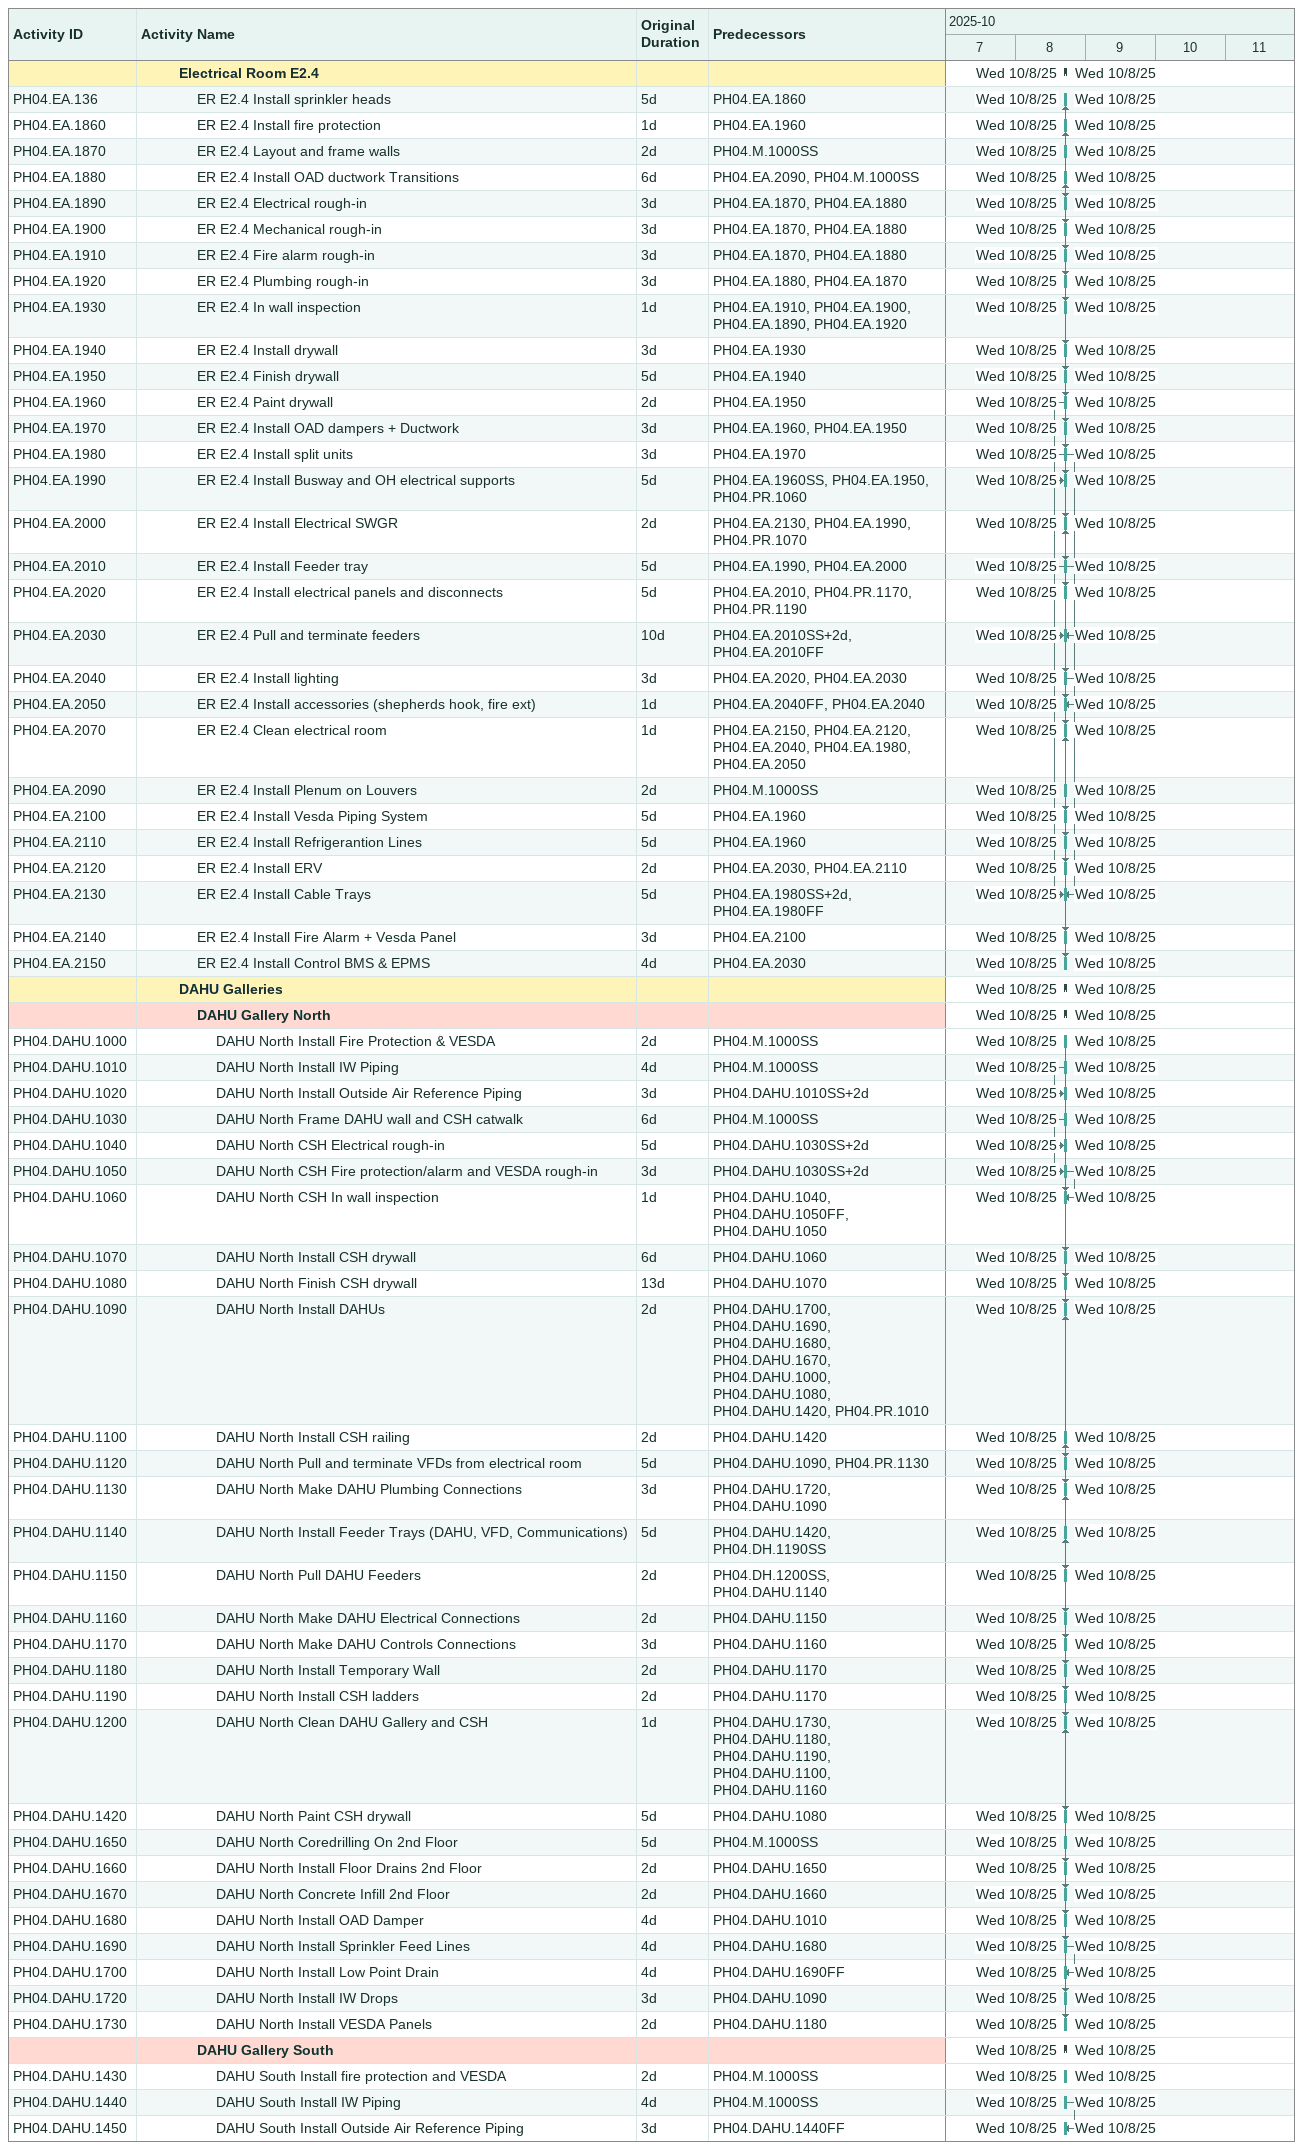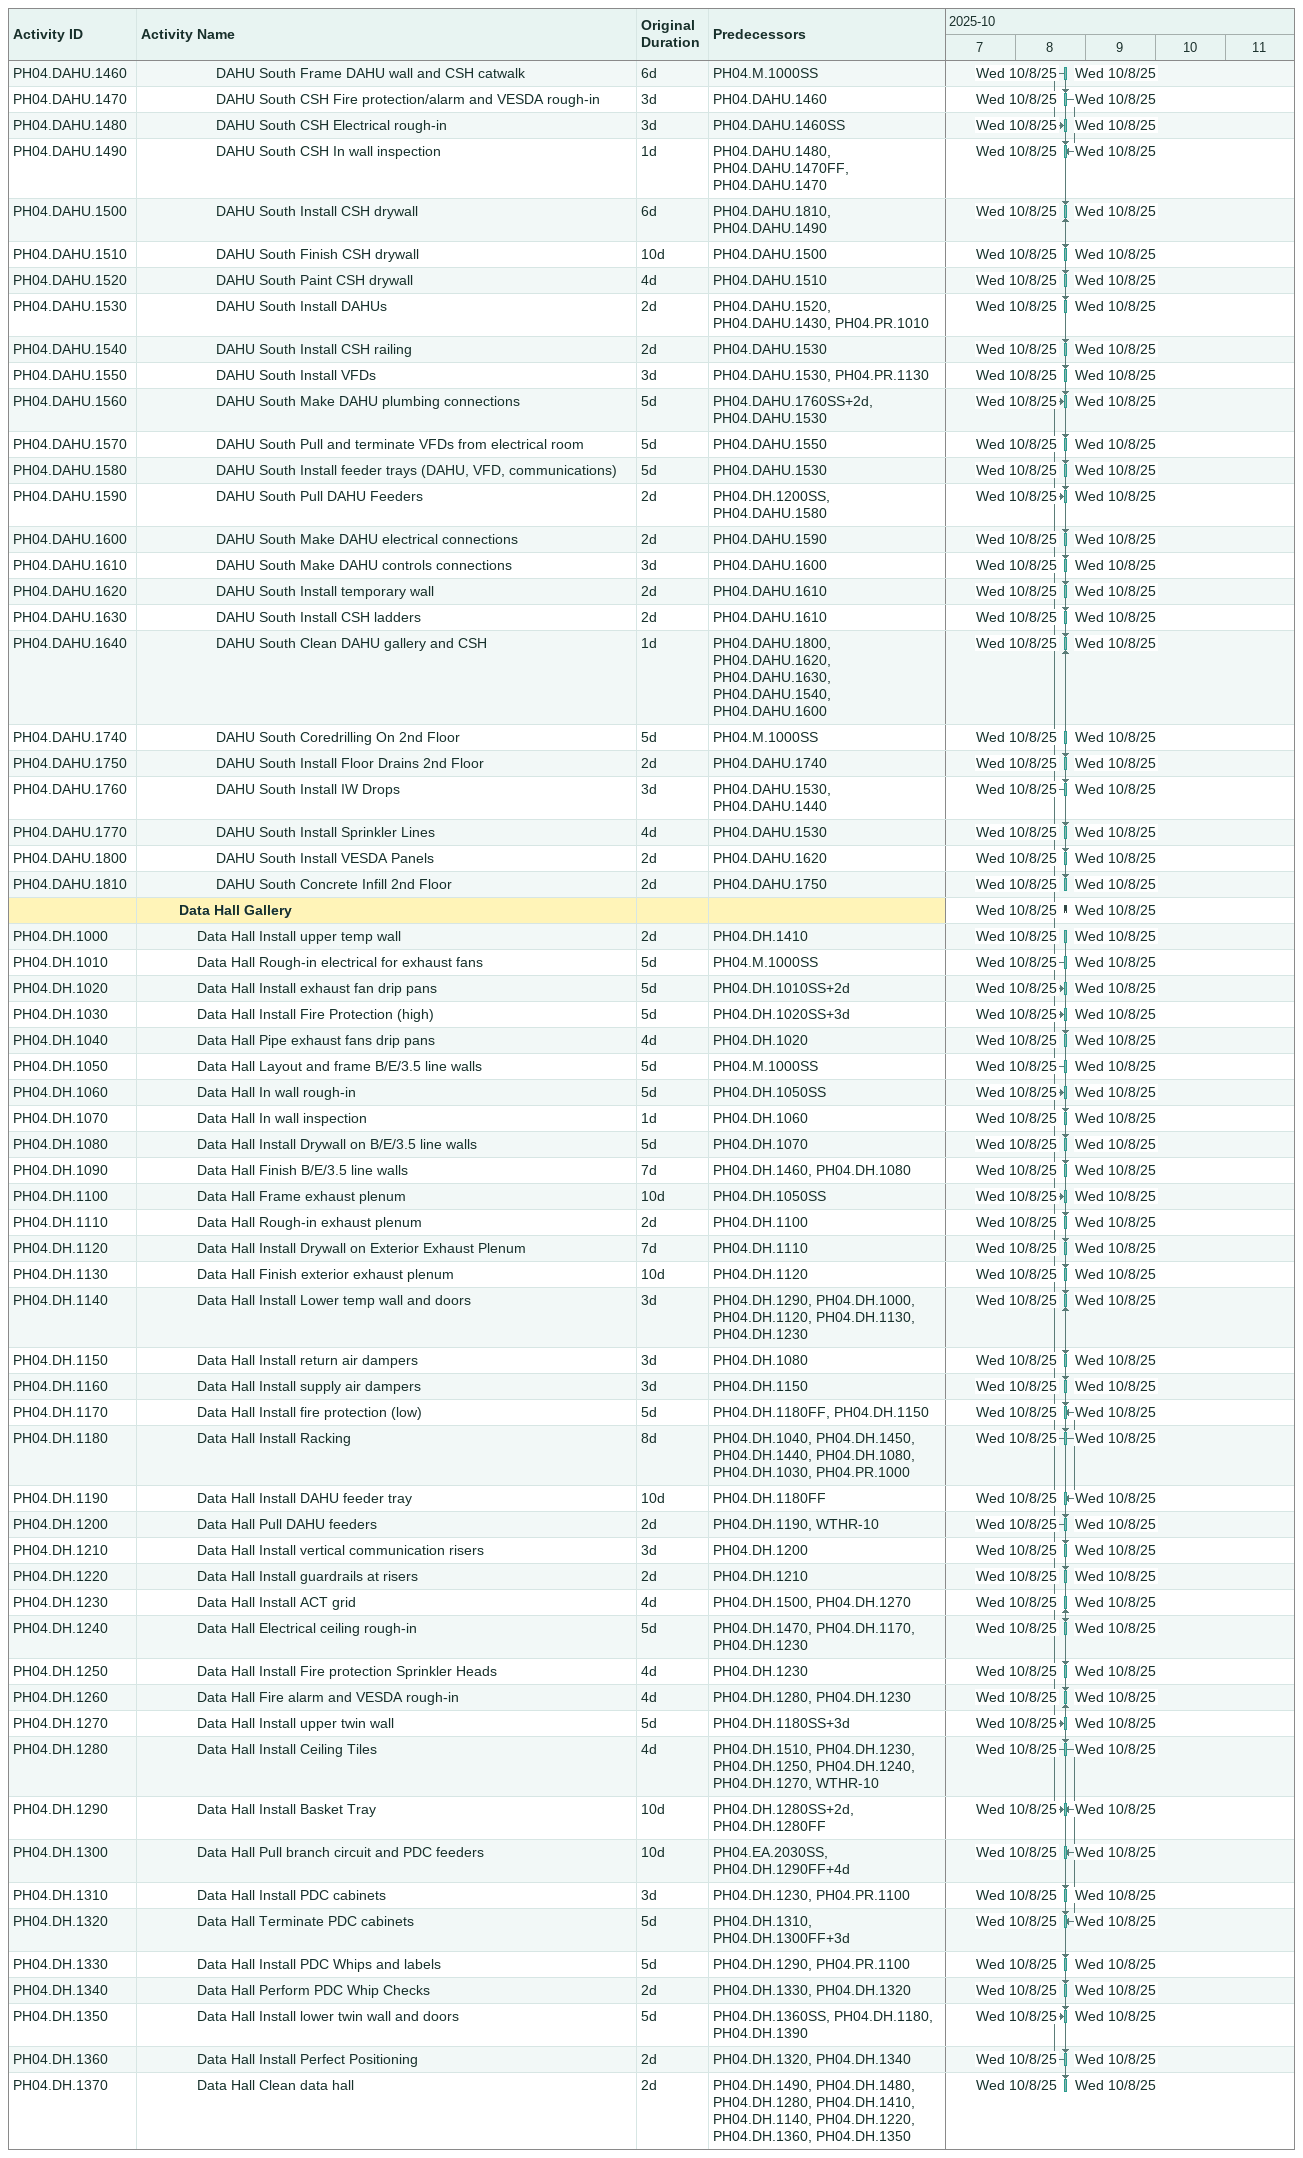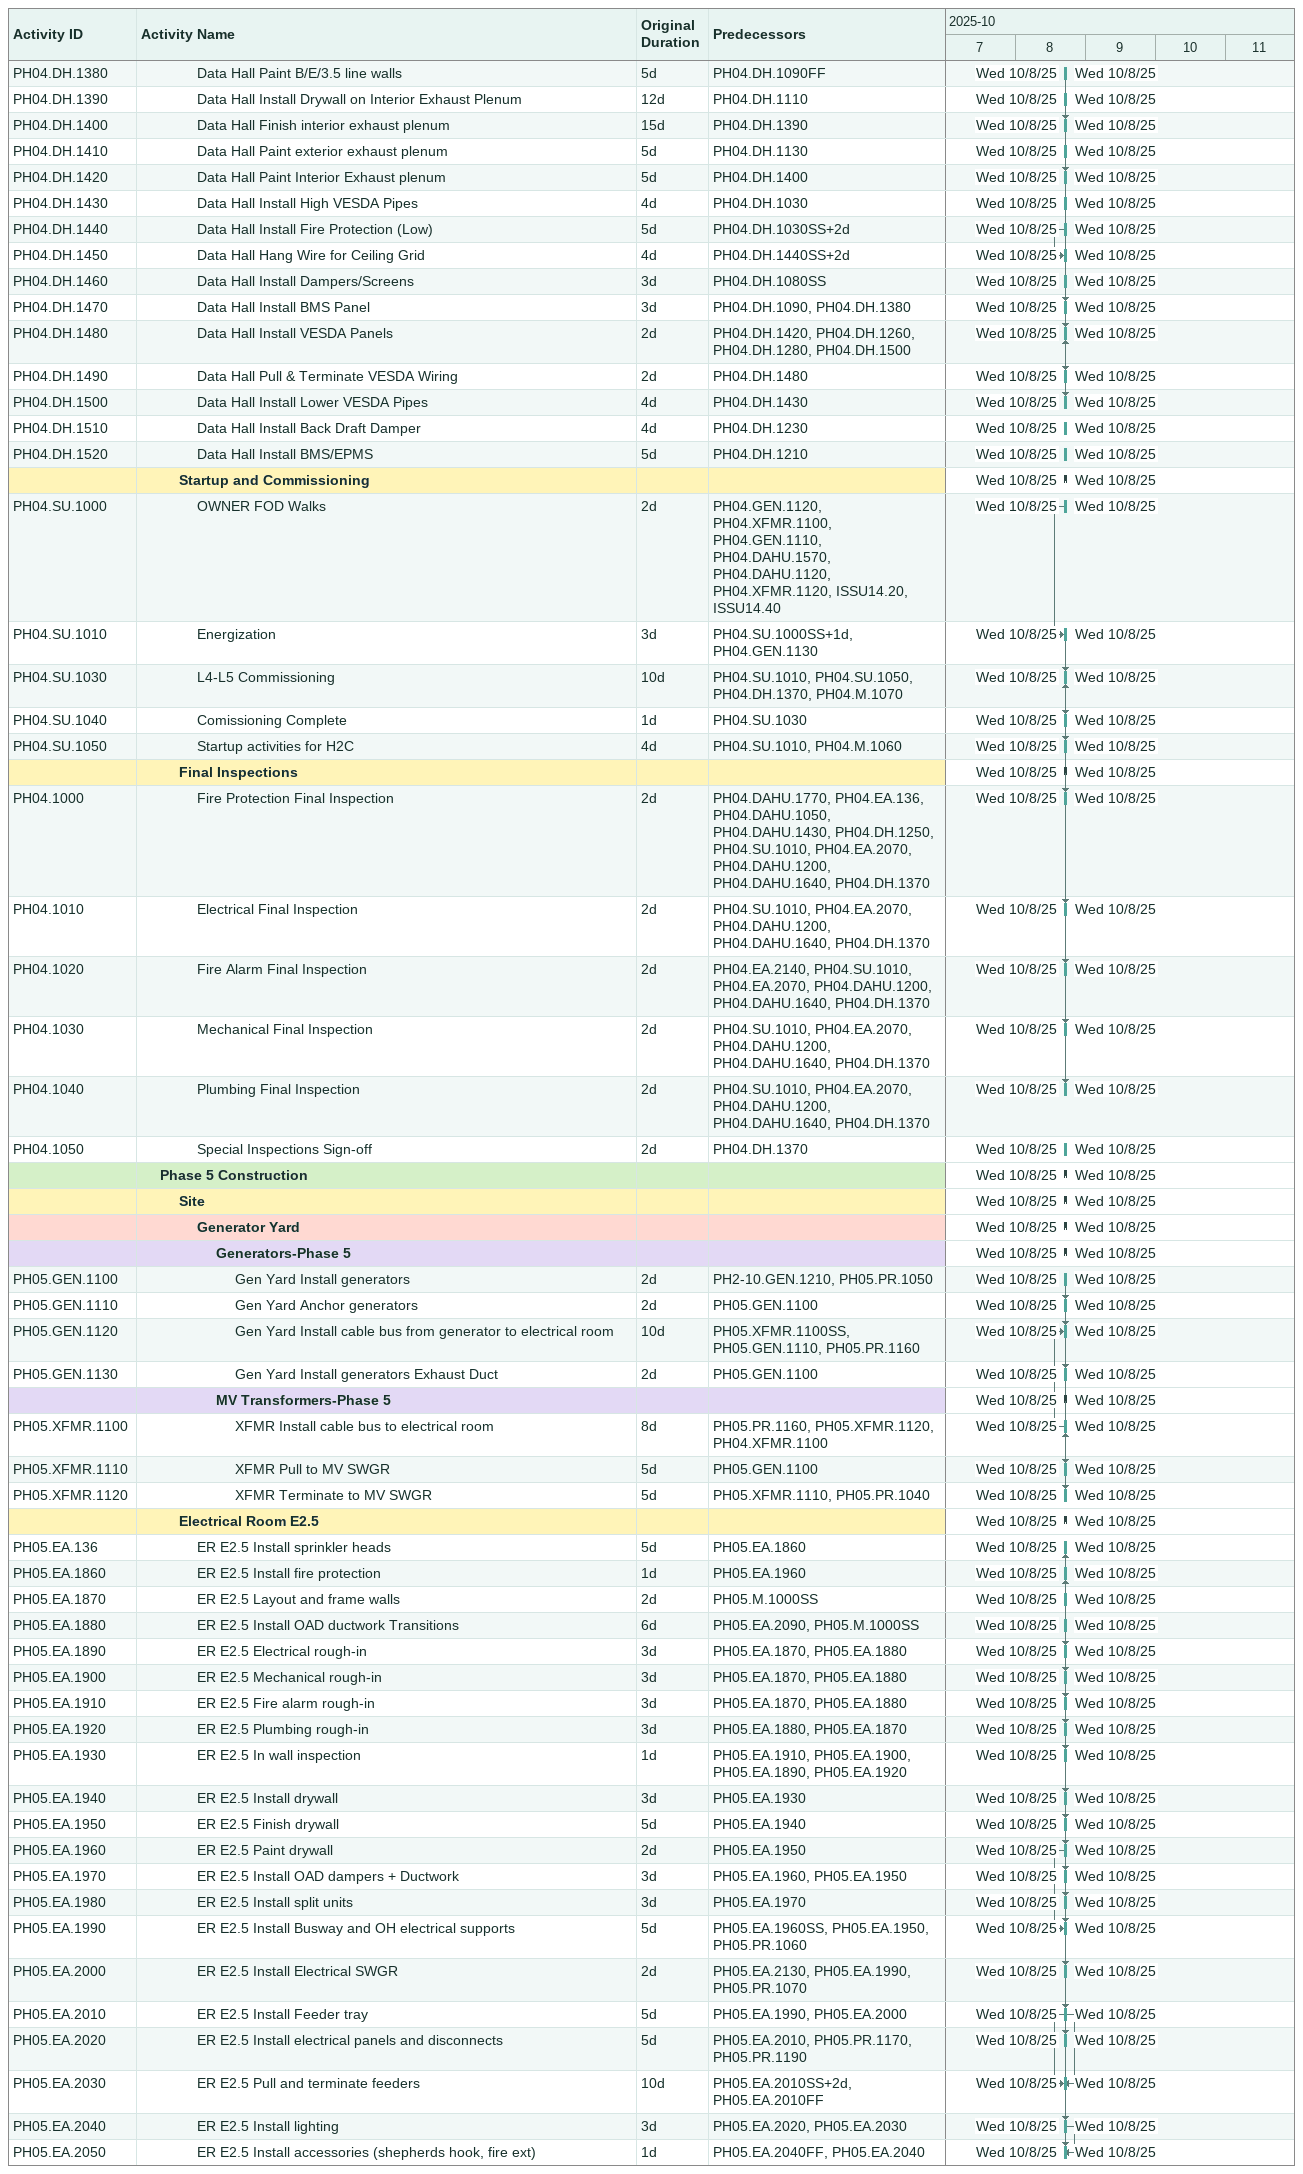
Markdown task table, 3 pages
| ID | Level | Task | Original duration | Start | Finish | Predecessors |
|---|---|---|---|---|---|---|
|  | 3 | **Electrical Room E2.4** |  | 2025-10-08 | 2025-10-08 |  |
| PH04.EA.136 | 4 | ER E2.4 Install sprinkler heads | 5d | 2025-10-08 | 2025-10-08 | PH04.EA.1860 |
| PH04.EA.1860 | 4 | ER E2.4 Install fire protection | 1d | 2025-10-08 | 2025-10-08 | PH04.EA.1960 |
| PH04.EA.1870 | 4 | ER E2.4 Layout and frame walls | 2d | 2025-10-08 | 2025-10-08 | PH04.M.1000SS |
| PH04.EA.1880 | 4 | ER E2.4 Install OAD ductwork Transitions | 6d | 2025-10-08 | 2025-10-08 | PH04.EA.2090, PH04.M.1000SS |
| PH04.EA.1890 | 4 | ER E2.4 Electrical rough-in | 3d | 2025-10-08 | 2025-10-08 | PH04.EA.1870, PH04.EA.1880 |
| PH04.EA.1900 | 4 | ER E2.4 Mechanical rough-in | 3d | 2025-10-08 | 2025-10-08 | PH04.EA.1870, PH04.EA.1880 |
| PH04.EA.1910 | 4 | ER E2.4 Fire alarm rough-in | 3d | 2025-10-08 | 2025-10-08 | PH04.EA.1870, PH04.EA.1880 |
| PH04.EA.1920 | 4 | ER E2.4 Plumbing rough-in | 3d | 2025-10-08 | 2025-10-08 | PH04.EA.1880, PH04.EA.1870 |
| PH04.EA.1930 | 4 | ER E2.4 In wall inspection | 1d | 2025-10-08 | 2025-10-08 | PH04.EA.1910, PH04.EA.1900, PH04.EA.1890, PH04.EA.1920 |
| PH04.EA.1940 | 4 | ER E2.4 Install drywall | 3d | 2025-10-08 | 2025-10-08 | PH04.EA.1930 |
| PH04.EA.1950 | 4 | ER E2.4 Finish drywall | 5d | 2025-10-08 | 2025-10-08 | PH04.EA.1940 |
| PH04.EA.1960 | 4 | ER E2.4 Paint drywall | 2d | 2025-10-08 | 2025-10-08 | PH04.EA.1950 |
| PH04.EA.1970 | 4 | ER E2.4 Install OAD dampers + Ductwork | 3d | 2025-10-08 | 2025-10-08 | PH04.EA.1960, PH04.EA.1950 |
| PH04.EA.1980 | 4 | ER E2.4 Install split units | 3d | 2025-10-08 | 2025-10-08 | PH04.EA.1970 |
| PH04.EA.1990 | 4 | ER E2.4 Install Busway and OH electrical supports | 5d | 2025-10-08 | 2025-10-08 | PH04.EA.1960SS, PH04.EA.1950, PH04.PR.1060 |
| PH04.EA.2000 | 4 | ER E2.4 Install Electrical SWGR | 2d | 2025-10-08 | 2025-10-08 | PH04.EA.2130, PH04.EA.1990, PH04.PR.1070 |
| PH04.EA.2010 | 4 | ER E2.4 Install Feeder tray | 5d | 2025-10-08 | 2025-10-08 | PH04.EA.1990, PH04.EA.2000 |
| PH04.EA.2020 | 4 | ER E2.4 Install electrical panels and disconnects | 5d | 2025-10-08 | 2025-10-08 | PH04.EA.2010, PH04.PR.1170, PH04.PR.1190 |
| PH04.EA.2030 | 4 | ER E2.4 Pull and terminate feeders | 10d | 2025-10-08 | 2025-10-08 | PH04.EA.2010SS+2d, PH04.EA.2010FF |
| PH04.EA.2040 | 4 | ER E2.4 Install lighting | 3d | 2025-10-08 | 2025-10-08 | PH04.EA.2020, PH04.EA.2030 |
| PH04.EA.2050 | 4 | ER E2.4 Install accessories (shepherds hook, fire ext) | 1d | 2025-10-08 | 2025-10-08 | PH04.EA.2040FF, PH04.EA.2040 |
| PH04.EA.2070 | 4 | ER E2.4 Clean electrical room | 1d | 2025-10-08 | 2025-10-08 | PH04.EA.2150, PH04.EA.2120, PH04.EA.2040, PH04.EA.1980, PH04.EA.2050 |
| PH04.EA.2090 | 4 | ER E2.4 Install Plenum on Louvers | 2d | 2025-10-08 | 2025-10-08 | PH04.M.1000SS |
| PH04.EA.2100 | 4 | ER E2.4 Install Vesda Piping System | 5d | 2025-10-08 | 2025-10-08 | PH04.EA.1960 |
| PH04.EA.2110 | 4 | ER E2.4 Install Refrigerantion Lines | 5d | 2025-10-08 | 2025-10-08 | PH04.EA.1960 |
| PH04.EA.2120 | 4 | ER E2.4 Install ERV | 2d | 2025-10-08 | 2025-10-08 | PH04.EA.2030, PH04.EA.2110 |
| PH04.EA.2130 | 4 | ER E2.4 Install Cable Trays | 5d | 2025-10-08 | 2025-10-08 | PH04.EA.1980SS+2d, PH04.EA.1980FF |
| PH04.EA.2140 | 4 | ER E2.4 Install Fire Alarm + Vesda Panel | 3d | 2025-10-08 | 2025-10-08 | PH04.EA.2100 |
| PH04.EA.2150 | 4 | ER E2.4 Install Control BMS & EPMS | 4d | 2025-10-08 | 2025-10-08 | PH04.EA.2030 |
|  | 3 | **DAHU Galleries** |  | 2025-10-08 | 2025-10-08 |  |
|  | 4 | **DAHU Gallery North** |  | 2025-10-08 | 2025-10-08 |  |
| PH04.DAHU.1000 | 5 | DAHU North Install Fire Protection & VESDA | 2d | 2025-10-08 | 2025-10-08 | PH04.M.1000SS |
| PH04.DAHU.1010 | 5 | DAHU North Install IW Piping | 4d | 2025-10-08 | 2025-10-08 | PH04.M.1000SS |
| PH04.DAHU.1020 | 5 | DAHU North Install Outside Air Reference Piping | 3d | 2025-10-08 | 2025-10-08 | PH04.DAHU.1010SS+2d |
| PH04.DAHU.1030 | 5 | DAHU North Frame DAHU wall and CSH catwalk | 6d | 2025-10-08 | 2025-10-08 | PH04.M.1000SS |
| PH04.DAHU.1040 | 5 | DAHU North CSH Electrical rough-in | 5d | 2025-10-08 | 2025-10-08 | PH04.DAHU.1030SS+2d |
| PH04.DAHU.1050 | 5 | DAHU North CSH Fire protection/alarm and VESDA rough-in | 3d | 2025-10-08 | 2025-10-08 | PH04.DAHU.1030SS+2d |
| PH04.DAHU.1060 | 5 | DAHU North CSH In wall inspection | 1d | 2025-10-08 | 2025-10-08 | PH04.DAHU.1040, PH04.DAHU.1050FF, PH04.DAHU.1050 |
| PH04.DAHU.1070 | 5 | DAHU North Install CSH drywall | 6d | 2025-10-08 | 2025-10-08 | PH04.DAHU.1060 |
| PH04.DAHU.1080 | 5 | DAHU North Finish CSH drywall | 13d | 2025-10-08 | 2025-10-08 | PH04.DAHU.1070 |
| PH04.DAHU.1090 | 5 | DAHU North Install DAHUs | 2d | 2025-10-08 | 2025-10-08 | PH04.DAHU.1700, PH04.DAHU.1690, PH04.DAHU.1680, PH04.DAHU.1670, PH04.DAHU.1000, PH04.DAHU.1080, PH04.DAHU.1420, PH04.PR.1010 |
| PH04.DAHU.1100 | 5 | DAHU North Install CSH railing | 2d | 2025-10-08 | 2025-10-08 | PH04.DAHU.1420 |
| PH04.DAHU.1120 | 5 | DAHU North Pull and terminate VFDs from electrical room | 5d | 2025-10-08 | 2025-10-08 | PH04.DAHU.1090, PH04.PR.1130 |
| PH04.DAHU.1130 | 5 | DAHU North Make DAHU Plumbing Connections | 3d | 2025-10-08 | 2025-10-08 | PH04.DAHU.1720, PH04.DAHU.1090 |
| PH04.DAHU.1140 | 5 | DAHU North Install Feeder Trays (DAHU, VFD, Communications) | 5d | 2025-10-08 | 2025-10-08 | PH04.DAHU.1420, PH04.DH.1190SS |
| PH04.DAHU.1150 | 5 | DAHU North Pull DAHU Feeders | 2d | 2025-10-08 | 2025-10-08 | PH04.DH.1200SS, PH04.DAHU.1140 |
| PH04.DAHU.1160 | 5 | DAHU North Make DAHU Electrical Connections | 2d | 2025-10-08 | 2025-10-08 | PH04.DAHU.1150 |
| PH04.DAHU.1170 | 5 | DAHU North Make DAHU Controls Connections | 3d | 2025-10-08 | 2025-10-08 | PH04.DAHU.1160 |
| PH04.DAHU.1180 | 5 | DAHU North Install Temporary Wall | 2d | 2025-10-08 | 2025-10-08 | PH04.DAHU.1170 |
| PH04.DAHU.1190 | 5 | DAHU North Install CSH ladders | 2d | 2025-10-08 | 2025-10-08 | PH04.DAHU.1170 |
| PH04.DAHU.1200 | 5 | DAHU North Clean DAHU Gallery and CSH | 1d | 2025-10-08 | 2025-10-08 | PH04.DAHU.1730, PH04.DAHU.1180, PH04.DAHU.1190, PH04.DAHU.1100, PH04.DAHU.1160 |
| PH04.DAHU.1420 | 5 | DAHU North Paint CSH drywall | 5d | 2025-10-08 | 2025-10-08 | PH04.DAHU.1080 |
| PH04.DAHU.1650 | 5 | DAHU North Coredrilling On 2nd Floor | 5d | 2025-10-08 | 2025-10-08 | PH04.M.1000SS |
| PH04.DAHU.1660 | 5 | DAHU North Install Floor Drains 2nd Floor | 2d | 2025-10-08 | 2025-10-08 | PH04.DAHU.1650 |
| PH04.DAHU.1670 | 5 | DAHU North Concrete Infill 2nd Floor | 2d | 2025-10-08 | 2025-10-08 | PH04.DAHU.1660 |
| PH04.DAHU.1680 | 5 | DAHU North Install OAD Damper | 4d | 2025-10-08 | 2025-10-08 | PH04.DAHU.1010 |
| PH04.DAHU.1690 | 5 | DAHU North Install Sprinkler Feed Lines | 4d | 2025-10-08 | 2025-10-08 | PH04.DAHU.1680 |
| PH04.DAHU.1700 | 5 | DAHU North Install Low Point Drain | 4d | 2025-10-08 | 2025-10-08 | PH04.DAHU.1690FF |
| PH04.DAHU.1720 | 5 | DAHU North Install IW Drops | 3d | 2025-10-08 | 2025-10-08 | PH04.DAHU.1090 |
| PH04.DAHU.1730 | 5 | DAHU North Install VESDA Panels | 2d | 2025-10-08 | 2025-10-08 | PH04.DAHU.1180 |
|  | 4 | **DAHU Gallery South** |  | 2025-10-08 | 2025-10-08 |  |
| PH04.DAHU.1430 | 5 | DAHU South Install fire protection and VESDA | 2d | 2025-10-08 | 2025-10-08 | PH04.M.1000SS |
| PH04.DAHU.1440 | 5 | DAHU South Install IW Piping | 4d | 2025-10-08 | 2025-10-08 | PH04.M.1000SS |
| PH04.DAHU.1450 | 5 | DAHU South Install Outside Air Reference Piping | 3d | 2025-10-08 | 2025-10-08 | PH04.DAHU.1440FF |
| PH04.DAHU.1460 | 5 | DAHU South Frame DAHU wall and CSH catwalk | 6d | 2025-10-08 | 2025-10-08 | PH04.M.1000SS |
| PH04.DAHU.1470 | 5 | DAHU South CSH Fire protection/alarm and VESDA rough-in | 3d | 2025-10-08 | 2025-10-08 | PH04.DAHU.1460 |
| PH04.DAHU.1480 | 5 | DAHU South CSH Electrical rough-in | 3d | 2025-10-08 | 2025-10-08 | PH04.DAHU.1460SS |
| PH04.DAHU.1490 | 5 | DAHU South CSH In wall inspection | 1d | 2025-10-08 | 2025-10-08 | PH04.DAHU.1480, PH04.DAHU.1470FF, PH04.DAHU.1470 |
| PH04.DAHU.1500 | 5 | DAHU South Install CSH drywall | 6d | 2025-10-08 | 2025-10-08 | PH04.DAHU.1810, PH04.DAHU.1490 |
| PH04.DAHU.1510 | 5 | DAHU South Finish CSH drywall | 10d | 2025-10-08 | 2025-10-08 | PH04.DAHU.1500 |
| PH04.DAHU.1520 | 5 | DAHU South Paint CSH drywall | 4d | 2025-10-08 | 2025-10-08 | PH04.DAHU.1510 |
| PH04.DAHU.1530 | 5 | DAHU South Install DAHUs | 2d | 2025-10-08 | 2025-10-08 | PH04.DAHU.1520, PH04.DAHU.1430, PH04.PR.1010 |
| PH04.DAHU.1540 | 5 | DAHU South Install CSH railing | 2d | 2025-10-08 | 2025-10-08 | PH04.DAHU.1530 |
| PH04.DAHU.1550 | 5 | DAHU South Install VFDs | 3d | 2025-10-08 | 2025-10-08 | PH04.DAHU.1530, PH04.PR.1130 |
| PH04.DAHU.1560 | 5 | DAHU South Make DAHU plumbing connections | 5d | 2025-10-08 | 2025-10-08 | PH04.DAHU.1760SS+2d, PH04.DAHU.1530 |
| PH04.DAHU.1570 | 5 | DAHU South Pull and terminate VFDs from electrical room | 5d | 2025-10-08 | 2025-10-08 | PH04.DAHU.1550 |
| PH04.DAHU.1580 | 5 | DAHU South Install feeder trays (DAHU, VFD, communications) | 5d | 2025-10-08 | 2025-10-08 | PH04.DAHU.1530 |
| PH04.DAHU.1590 | 5 | DAHU South Pull DAHU Feeders | 2d | 2025-10-08 | 2025-10-08 | PH04.DH.1200SS, PH04.DAHU.1580 |
| PH04.DAHU.1600 | 5 | DAHU South Make DAHU electrical connections | 2d | 2025-10-08 | 2025-10-08 | PH04.DAHU.1590 |
| PH04.DAHU.1610 | 5 | DAHU South Make DAHU controls connections | 3d | 2025-10-08 | 2025-10-08 | PH04.DAHU.1600 |
| PH04.DAHU.1620 | 5 | DAHU South Install temporary wall | 2d | 2025-10-08 | 2025-10-08 | PH04.DAHU.1610 |
| PH04.DAHU.1630 | 5 | DAHU South Install CSH ladders | 2d | 2025-10-08 | 2025-10-08 | PH04.DAHU.1610 |
| PH04.DAHU.1640 | 5 | DAHU South Clean DAHU gallery and CSH | 1d | 2025-10-08 | 2025-10-08 | PH04.DAHU.1800, PH04.DAHU.1620, PH04.DAHU.1630, PH04.DAHU.1540, PH04.DAHU.1600 |
| PH04.DAHU.1740 | 5 | DAHU South Coredrilling On 2nd Floor | 5d | 2025-10-08 | 2025-10-08 | PH04.M.1000SS |
| PH04.DAHU.1750 | 5 | DAHU South Install Floor Drains 2nd Floor | 2d | 2025-10-08 | 2025-10-08 | PH04.DAHU.1740 |
| PH04.DAHU.1760 | 5 | DAHU South Install IW Drops | 3d | 2025-10-08 | 2025-10-08 | PH04.DAHU.1530, PH04.DAHU.1440 |
| PH04.DAHU.1770 | 5 | DAHU South Install Sprinkler Lines | 4d | 2025-10-08 | 2025-10-08 | PH04.DAHU.1530 |
| PH04.DAHU.1800 | 5 | DAHU South Install VESDA Panels | 2d | 2025-10-08 | 2025-10-08 | PH04.DAHU.1620 |
| PH04.DAHU.1810 | 5 | DAHU South Concrete Infill 2nd Floor | 2d | 2025-10-08 | 2025-10-08 | PH04.DAHU.1750 |
|  | 3 | **Data Hall Gallery** |  | 2025-10-08 | 2025-10-08 |  |
| PH04.DH.1000 | 4 | Data Hall Install upper temp wall | 2d | 2025-10-08 | 2025-10-08 | PH04.DH.1410 |
| PH04.DH.1010 | 4 | Data Hall Rough-in electrical for exhaust fans | 5d | 2025-10-08 | 2025-10-08 | PH04.M.1000SS |
| PH04.DH.1020 | 4 | Data Hall Install exhaust fan drip pans | 5d | 2025-10-08 | 2025-10-08 | PH04.DH.1010SS+2d |
| PH04.DH.1030 | 4 | Data Hall Install Fire Protection (high) | 5d | 2025-10-08 | 2025-10-08 | PH04.DH.1020SS+3d |
| PH04.DH.1040 | 4 | Data Hall Pipe exhaust fans drip pans | 4d | 2025-10-08 | 2025-10-08 | PH04.DH.1020 |
| PH04.DH.1050 | 4 | Data Hall Layout and frame B/E/3.5 line walls | 5d | 2025-10-08 | 2025-10-08 | PH04.M.1000SS |
| PH04.DH.1060 | 4 | Data Hall In wall rough-in | 5d | 2025-10-08 | 2025-10-08 | PH04.DH.1050SS |
| PH04.DH.1070 | 4 | Data Hall In wall inspection | 1d | 2025-10-08 | 2025-10-08 | PH04.DH.1060 |
| PH04.DH.1080 | 4 | Data Hall Install Drywall on B/E/3.5 line walls | 5d | 2025-10-08 | 2025-10-08 | PH04.DH.1070 |
| PH04.DH.1090 | 4 | Data Hall Finish B/E/3.5 line walls | 7d | 2025-10-08 | 2025-10-08 | PH04.DH.1460, PH04.DH.1080 |
| PH04.DH.1100 | 4 | Data Hall Frame exhaust plenum | 10d | 2025-10-08 | 2025-10-08 | PH04.DH.1050SS |
| PH04.DH.1110 | 4 | Data Hall Rough-in exhaust plenum | 2d | 2025-10-08 | 2025-10-08 | PH04.DH.1100 |
| PH04.DH.1120 | 4 | Data Hall Install Drywall on Exterior Exhaust Plenum | 7d | 2025-10-08 | 2025-10-08 | PH04.DH.1110 |
| PH04.DH.1130 | 4 | Data Hall Finish exterior exhaust plenum | 10d | 2025-10-08 | 2025-10-08 | PH04.DH.1120 |
| PH04.DH.1140 | 4 | Data Hall Install Lower temp wall and doors | 3d | 2025-10-08 | 2025-10-08 | PH04.DH.1290, PH04.DH.1000, PH04.DH.1120, PH04.DH.1130, PH04.DH.1230 |
| PH04.DH.1150 | 4 | Data Hall Install return air dampers | 3d | 2025-10-08 | 2025-10-08 | PH04.DH.1080 |
| PH04.DH.1160 | 4 | Data Hall Install supply air dampers | 3d | 2025-10-08 | 2025-10-08 | PH04.DH.1150 |
| PH04.DH.1170 | 4 | Data Hall Install fire protection (low) | 5d | 2025-10-08 | 2025-10-08 | PH04.DH.1180FF, PH04.DH.1150 |
| PH04.DH.1180 | 4 | Data Hall Install Racking | 8d | 2025-10-08 | 2025-10-08 | PH04.DH.1040, PH04.DH.1450, PH04.DH.1440, PH04.DH.1080, PH04.DH.1030, PH04.PR.1000 |
| PH04.DH.1190 | 4 | Data Hall Install DAHU feeder tray | 10d | 2025-10-08 | 2025-10-08 | PH04.DH.1180FF |
| PH04.DH.1200 | 4 | Data Hall Pull DAHU feeders | 2d | 2025-10-08 | 2025-10-08 | PH04.DH.1190, WTHR-10 |
| PH04.DH.1210 | 4 | Data Hall Install vertical communication risers | 3d | 2025-10-08 | 2025-10-08 | PH04.DH.1200 |
| PH04.DH.1220 | 4 | Data Hall Install guardrails at risers | 2d | 2025-10-08 | 2025-10-08 | PH04.DH.1210 |
| PH04.DH.1230 | 4 | Data Hall Install ACT grid | 4d | 2025-10-08 | 2025-10-08 | PH04.DH.1500, PH04.DH.1270 |
| PH04.DH.1240 | 4 | Data Hall Electrical ceiling rough-in | 5d | 2025-10-08 | 2025-10-08 | PH04.DH.1470, PH04.DH.1170, PH04.DH.1230 |
| PH04.DH.1250 | 4 | Data Hall Install Fire protection Sprinkler Heads | 4d | 2025-10-08 | 2025-10-08 | PH04.DH.1230 |
| PH04.DH.1260 | 4 | Data Hall Fire alarm and VESDA rough-in | 4d | 2025-10-08 | 2025-10-08 | PH04.DH.1280, PH04.DH.1230 |
| PH04.DH.1270 | 4 | Data Hall Install upper twin wall | 5d | 2025-10-08 | 2025-10-08 | PH04.DH.1180SS+3d |
| PH04.DH.1280 | 4 | Data Hall Install Ceiling Tiles | 4d | 2025-10-08 | 2025-10-08 | PH04.DH.1510, PH04.DH.1230, PH04.DH.1250, PH04.DH.1240, PH04.DH.1270, WTHR-10 |
| PH04.DH.1290 | 4 | Data Hall Install Basket Tray | 10d | 2025-10-08 | 2025-10-08 | PH04.DH.1280SS+2d, PH04.DH.1280FF |
| PH04.DH.1300 | 4 | Data Hall Pull branch circuit and PDC feeders | 10d | 2025-10-08 | 2025-10-08 | PH04.EA.2030SS, PH04.DH.1290FF+4d |
| PH04.DH.1310 | 4 | Data Hall Install PDC cabinets | 3d | 2025-10-08 | 2025-10-08 | PH04.DH.1230, PH04.PR.1100 |
| PH04.DH.1320 | 4 | Data Hall Terminate PDC cabinets | 5d | 2025-10-08 | 2025-10-08 | PH04.DH.1310, PH04.DH.1300FF+3d |
| PH04.DH.1330 | 4 | Data Hall Install PDC Whips and labels | 5d | 2025-10-08 | 2025-10-08 | PH04.DH.1290, PH04.PR.1100 |
| PH04.DH.1340 | 4 | Data Hall Perform PDC Whip Checks | 2d | 2025-10-08 | 2025-10-08 | PH04.DH.1330, PH04.DH.1320 |
| PH04.DH.1350 | 4 | Data Hall Install lower twin wall and doors | 5d | 2025-10-08 | 2025-10-08 | PH04.DH.1360SS, PH04.DH.1180, PH04.DH.1390 |
| PH04.DH.1360 | 4 | Data Hall Install Perfect Positioning | 2d | 2025-10-08 | 2025-10-08 | PH04.DH.1320, PH04.DH.1340 |
| PH04.DH.1370 | 4 | Data Hall Clean data hall | 2d | 2025-10-08 | 2025-10-08 | PH04.DH.1490, PH04.DH.1480, PH04.DH.1280, PH04.DH.1410, PH04.DH.1140, PH04.DH.1220, PH04.DH.1360, PH04.DH.1350 |
| PH04.DH.1380 | 4 | Data Hall Paint B/E/3.5 line walls | 5d | 2025-10-08 | 2025-10-08 | PH04.DH.1090FF |
| PH04.DH.1390 | 4 | Data Hall Install Drywall on Interior Exhaust Plenum | 12d | 2025-10-08 | 2025-10-08 | PH04.DH.1110 |
| PH04.DH.1400 | 4 | Data Hall Finish interior exhaust plenum | 15d | 2025-10-08 | 2025-10-08 | PH04.DH.1390 |
| PH04.DH.1410 | 4 | Data Hall Paint exterior exhaust plenum | 5d | 2025-10-08 | 2025-10-08 | PH04.DH.1130 |
| PH04.DH.1420 | 4 | Data Hall Paint Interior Exhaust plenum | 5d | 2025-10-08 | 2025-10-08 | PH04.DH.1400 |
| PH04.DH.1430 | 4 | Data Hall Install High VESDA Pipes | 4d | 2025-10-08 | 2025-10-08 | PH04.DH.1030 |
| PH04.DH.1440 | 4 | Data Hall Install Fire Protection (Low) | 5d | 2025-10-08 | 2025-10-08 | PH04.DH.1030SS+2d |
| PH04.DH.1450 | 4 | Data Hall Hang Wire for Ceiling Grid | 4d | 2025-10-08 | 2025-10-08 | PH04.DH.1440SS+2d |
| PH04.DH.1460 | 4 | Data Hall Install Dampers/Screens | 3d | 2025-10-08 | 2025-10-08 | PH04.DH.1080SS |
| PH04.DH.1470 | 4 | Data Hall Install BMS Panel | 3d | 2025-10-08 | 2025-10-08 | PH04.DH.1090, PH04.DH.1380 |
| PH04.DH.1480 | 4 | Data Hall Install VESDA Panels | 2d | 2025-10-08 | 2025-10-08 | PH04.DH.1420, PH04.DH.1260, PH04.DH.1280, PH04.DH.1500 |
| PH04.DH.1490 | 4 | Data Hall Pull & Terminate VESDA Wiring | 2d | 2025-10-08 | 2025-10-08 | PH04.DH.1480 |
| PH04.DH.1500 | 4 | Data Hall Install Lower VESDA Pipes | 4d | 2025-10-08 | 2025-10-08 | PH04.DH.1430 |
| PH04.DH.1510 | 4 | Data Hall Install Back Draft Damper | 4d | 2025-10-08 | 2025-10-08 | PH04.DH.1230 |
| PH04.DH.1520 | 4 | Data Hall Install BMS/EPMS | 5d | 2025-10-08 | 2025-10-08 | PH04.DH.1210 |
|  | 3 | **Startup and Commissioning** |  | 2025-10-08 | 2025-10-08 |  |
| PH04.SU.1000 | 4 | OWNER FOD Walks | 2d | 2025-10-08 | 2025-10-08 | PH04.GEN.1120, PH04.XFMR.1100, PH04.GEN.1110, PH04.DAHU.1570, PH04.DAHU.1120, PH04.XFMR.1120, ISSU14.20, ISSU14.40 |
| PH04.SU.1010 | 4 | Energization | 3d | 2025-10-08 | 2025-10-08 | PH04.SU.1000SS+1d, PH04.GEN.1130 |
| PH04.SU.1030 | 4 | L4-L5 Commissioning | 10d | 2025-10-08 | 2025-10-08 | PH04.SU.1010, PH04.SU.1050, PH04.DH.1370, PH04.M.1070 |
| PH04.SU.1040 | 4 | Comissioning Complete | 1d | 2025-10-08 | 2025-10-08 | PH04.SU.1030 |
| PH04.SU.1050 | 4 | Startup activities for H2C | 4d | 2025-10-08 | 2025-10-08 | PH04.SU.1010, PH04.M.1060 |
|  | 3 | **Final Inspections** |  | 2025-10-08 | 2025-10-08 |  |
| PH04.1000 | 4 | Fire Protection Final Inspection | 2d | 2025-10-08 | 2025-10-08 | PH04.DAHU.1770, PH04.EA.136, PH04.DAHU.1050, PH04.DAHU.1430, PH04.DH.1250, PH04.SU.1010, PH04.EA.2070, PH04.DAHU.1200, PH04.DAHU.1640, PH04.DH.1370 |
| PH04.1010 | 4 | Electrical Final Inspection | 2d | 2025-10-08 | 2025-10-08 | PH04.SU.1010, PH04.EA.2070, PH04.DAHU.1200, PH04.DAHU.1640, PH04.DH.1370 |
| PH04.1020 | 4 | Fire Alarm Final Inspection | 2d | 2025-10-08 | 2025-10-08 | PH04.EA.2140, PH04.SU.1010, PH04.EA.2070, PH04.DAHU.1200, PH04.DAHU.1640, PH04.DH.1370 |
| PH04.1030 | 4 | Mechanical Final Inspection | 2d | 2025-10-08 | 2025-10-08 | PH04.SU.1010, PH04.EA.2070, PH04.DAHU.1200, PH04.DAHU.1640, PH04.DH.1370 |
| PH04.1040 | 4 | Plumbing Final Inspection | 2d | 2025-10-08 | 2025-10-08 | PH04.SU.1010, PH04.EA.2070, PH04.DAHU.1200, PH04.DAHU.1640, PH04.DH.1370 |
| PH04.1050 | 4 | Special Inspections Sign-off | 2d | 2025-10-08 | 2025-10-08 | PH04.DH.1370 |
|  | 2 | **Phase 5 Construction** |  | 2025-10-08 | 2025-10-08 |  |
|  | 3 | **Site** |  | 2025-10-08 | 2025-10-08 |  |
|  | 4 | **Generator Yard** |  | 2025-10-08 | 2025-10-08 |  |
|  | 5 | **Generators-Phase 5** |  | 2025-10-08 | 2025-10-08 |  |
| PH05.GEN.1100 | 6 | Gen Yard Install generators | 2d | 2025-10-08 | 2025-10-08 | PH2-10.GEN.1210, PH05.PR.1050 |
| PH05.GEN.1110 | 6 | Gen Yard Anchor generators | 2d | 2025-10-08 | 2025-10-08 | PH05.GEN.1100 |
| PH05.GEN.1120 | 6 | Gen Yard Install cable bus from generator to electrical room | 10d | 2025-10-08 | 2025-10-08 | PH05.XFMR.1100SS, PH05.GEN.1110, PH05.PR.1160 |
| PH05.GEN.1130 | 6 | Gen Yard Install generators Exhaust Duct | 2d | 2025-10-08 | 2025-10-08 | PH05.GEN.1100 |
|  | 5 | **MV Transformers-Phase 5** |  | 2025-10-08 | 2025-10-08 |  |
| PH05.XFMR.1100 | 6 | XFMR Install cable bus to electrical room | 8d | 2025-10-08 | 2025-10-08 | PH05.PR.1160, PH05.XFMR.1120, PH04.XFMR.1100 |
| PH05.XFMR.1110 | 6 | XFMR Pull to MV SWGR | 5d | 2025-10-08 | 2025-10-08 | PH05.GEN.1100 |
| PH05.XFMR.1120 | 6 | XFMR Terminate to MV SWGR | 5d | 2025-10-08 | 2025-10-08 | PH05.XFMR.1110, PH05.PR.1040 |
|  | 3 | **Electrical Room E2.5** |  | 2025-10-08 | 2025-10-08 |  |
| PH05.EA.136 | 4 | ER E2.5 Install sprinkler heads | 5d | 2025-10-08 | 2025-10-08 | PH05.EA.1860 |
| PH05.EA.1860 | 4 | ER E2.5 Install fire protection | 1d | 2025-10-08 | 2025-10-08 | PH05.EA.1960 |
| PH05.EA.1870 | 4 | ER E2.5 Layout and frame walls | 2d | 2025-10-08 | 2025-10-08 | PH05.M.1000SS |
| PH05.EA.1880 | 4 | ER E2.5 Install OAD ductwork Transitions | 6d | 2025-10-08 | 2025-10-08 | PH05.EA.2090, PH05.M.1000SS |
| PH05.EA.1890 | 4 | ER E2.5 Electrical rough-in | 3d | 2025-10-08 | 2025-10-08 | PH05.EA.1870, PH05.EA.1880 |
| PH05.EA.1900 | 4 | ER E2.5 Mechanical rough-in | 3d | 2025-10-08 | 2025-10-08 | PH05.EA.1870, PH05.EA.1880 |
| PH05.EA.1910 | 4 | ER E2.5 Fire alarm rough-in | 3d | 2025-10-08 | 2025-10-08 | PH05.EA.1870, PH05.EA.1880 |
| PH05.EA.1920 | 4 | ER E2.5 Plumbing rough-in | 3d | 2025-10-08 | 2025-10-08 | PH05.EA.1880, PH05.EA.1870 |
| PH05.EA.1930 | 4 | ER E2.5 In wall inspection | 1d | 2025-10-08 | 2025-10-08 | PH05.EA.1910, PH05.EA.1900, PH05.EA.1890, PH05.EA.1920 |
| PH05.EA.1940 | 4 | ER E2.5 Install drywall | 3d | 2025-10-08 | 2025-10-08 | PH05.EA.1930 |
| PH05.EA.1950 | 4 | ER E2.5 Finish drywall | 5d | 2025-10-08 | 2025-10-08 | PH05.EA.1940 |
| PH05.EA.1960 | 4 | ER E2.5 Paint drywall | 2d | 2025-10-08 | 2025-10-08 | PH05.EA.1950 |
| PH05.EA.1970 | 4 | ER E2.5 Install OAD dampers + Ductwork | 3d | 2025-10-08 | 2025-10-08 | PH05.EA.1960, PH05.EA.1950 |
| PH05.EA.1980 | 4 | ER E2.5 Install split units | 3d | 2025-10-08 | 2025-10-08 | PH05.EA.1970 |
| PH05.EA.1990 | 4 | ER E2.5 Install Busway and OH electrical supports | 5d | 2025-10-08 | 2025-10-08 | PH05.EA.1960SS, PH05.EA.1950, PH05.PR.1060 |
| PH05.EA.2000 | 4 | ER E2.5 Install Electrical SWGR | 2d | 2025-10-08 | 2025-10-08 | PH05.EA.2130, PH05.EA.1990, PH05.PR.1070 |
| PH05.EA.2010 | 4 | ER E2.5 Install Feeder tray | 5d | 2025-10-08 | 2025-10-08 | PH05.EA.1990, PH05.EA.2000 |
| PH05.EA.2020 | 4 | ER E2.5 Install electrical panels and disconnects | 5d | 2025-10-08 | 2025-10-08 | PH05.EA.2010, PH05.PR.1170, PH05.PR.1190 |
| PH05.EA.2030 | 4 | ER E2.5 Pull and terminate feeders | 10d | 2025-10-08 | 2025-10-08 | PH05.EA.2010SS+2d, PH05.EA.2010FF |
| PH05.EA.2040 | 4 | ER E2.5 Install lighting | 3d | 2025-10-08 | 2025-10-08 | PH05.EA.2020, PH05.EA.2030 |
| PH05.EA.2050 | 4 | ER E2.5 Install accessories (shepherds hook, fire ext) | 1d | 2025-10-08 | 2025-10-08 | PH05.EA.2040FF, PH05.EA.2040 |
